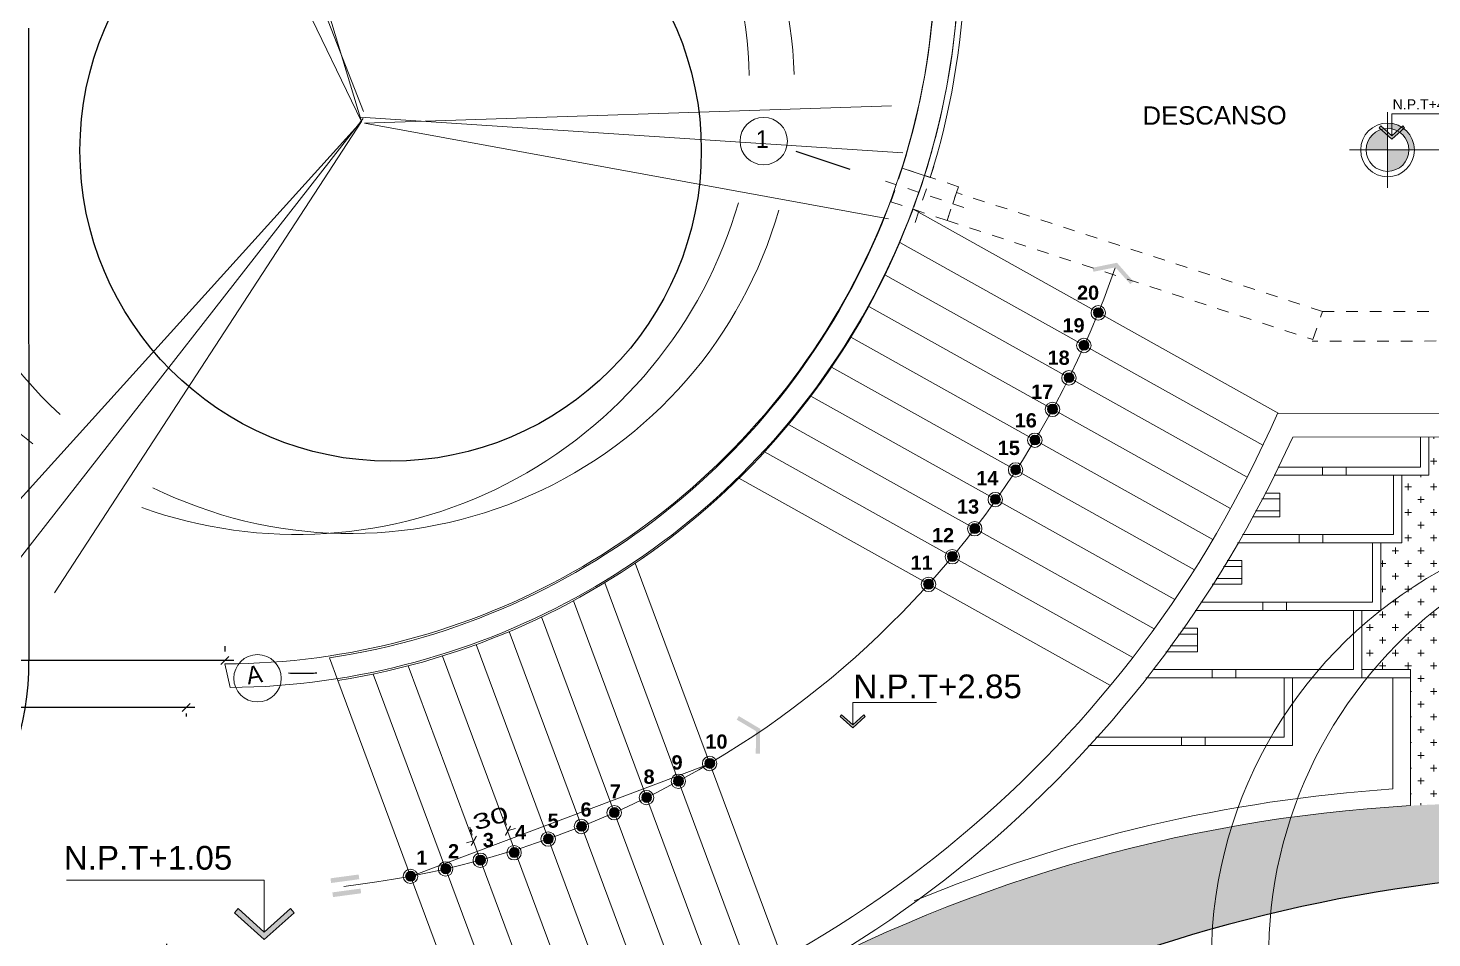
# Model space of a CAD drawing. Header units: metres. Extents: x 28 to 239, y -1 to 113.
# Drawn here: x 88.55 to 100.41, y 80.18 to 87.86 of the extents above; entities that cross this region are included whole.
import ezdxf

# ---------------------------------------------------------------- set-up
doc = ezdxf.new("R2010")
doc.units = ezdxf.units.M
for name, pattern in [('ACAD_ISO10W100', [18.5, 12, -3, 0.5, -3]), ('CONTINUA', [0]), ('DASHED2', [0.375, 0.25, -0.125])]:
    doc.linetypes.add(name, pattern=pattern)
for name, color, linetype, lineweight in [('0-ARBOL', 64, 'Continuous', 0), ('cotas', 7, 'Continuous', 5), ('EJES', 1, 'Continuous', 13), ('Equipamiento SR', 23, 'Continuous', 0), ('ES-Acero', 12, 'Continuous', 13), ('GRAFO 0 BLANCO', 7, 'Continuous', 0), ('GRAFO00', 7, 'Continuous', 0), ('GRAFO01', 7, 'Continuous', 0), ('linea 001', 252, 'Continuous', 0), ('pisos', 250, 'Continuous', 5), ('Proyeccciones', 1, 'DASHED2', 18), ('TEXTO 100', 7, 'Continuous', 20)]:
    doc.layers.add(name, color=color, linetype=linetype, lineweight=lineweight)
doc.layers.add('EJE', color=40, linetype='Continuous')
doc.layers.add('TEXT', color=7, linetype='Continuous')
doc.layers.add('Terreno & Paisaje - Terrenos_Pen_No__169', color=7, linetype='Continuous', lineweight=13, true_color=0x68b353)
doc.styles.add('Generales', font='trebuc.ttf', dxfattribs={"height": 0.1})
doc.styles.add('GENERATED_STYLE_1', font='arialbd.ttf')
doc.styles.add('JOS', font='arial.ttf', dxfattribs={"height": 1})
doc.styles.add('Roberto', font='arial.ttf', dxfattribs={"width": 1.5})
doc.styles.add('SEYMAR', font='GOTHIC.TTF', dxfattribs={"height": 0.05})
doc.styles.add('TEXTO PETER - UAC', font='swisse.ttf')
doc.dimstyles.new('1EJESB', dxfattribs={"dimscale": 0, "dimtxt": 0.13, "dimasz": 0.0655, "dimexe": 0.12, "dimexo": 0.12, "dimgap": 0.0755, "dimtad": 1, "dimzin": 4, "dimdsep": 46, "dimtxsty": 'Roberto', "dimblk": 'ARCHTICK', "dimcen": 0.065, "dimclrd": 7, "dimclre": 251, "dimclrt": 7, "dimaunit": 1, "dimadec": 0, "dimazin": 1, "dimtfac": 1, "dimtix": 1, "dimtofl": 0, "dimtmove": 0, "dimatfit": 3, "dimldrblk": 'ARROW', "dimfxl": 1, "dimtolj": 1, "dimtzin": 4, "dimlwd": 9, "dimlwe": 9, "dimarcsym": 0})
doc.dimstyles.new('COTAS', dxfattribs={"dimscale": 0.75, "dimtxt": 0.1, "dimasz": 0.09, "dimexe": 0.1, "dimexo": 0.2, "dimgap": 0.05, "dimtad": 1, "dimzin": 1, "dimdsep": 46, "dimtxsty": 'Generales', "dimblk": 'OBLIQUE', "dimcen": 2.5, "dimdle": 0.1, "dimadec": 0, "dimazin": 0, "dimtfac": 1, "dimtmove": 0, "dimatfit": 0, "dimfxl": 1, "dimarcsym": 0})

# ---------------------------------------------------------------- blocks, each defined once
blk = doc.blocks.new('ar7')
for p, q in [((88.07819218078225, 37.81921807819258), (92.00479952004838, 20.47995200479999)), ((89.37706229377099, 37.70622937706269), (92.00379962003836, 20.3799620038001)), ((92.00479952004838, 20.47995200479999), (90.87791220877946, 37.79122087791259)), ((92.00479952004838, 20.47995200479999), (77.00029997000337, 10.0299970003004)), ((78.77812218778158, 7.812218778122228), (92.00479952004838, 20.47995200479999)), ((91.90380961903847, 20.38096190381009), (107.031296870317, 13.12968703129729)), ((92.10478952104827, 20.47895210478999), (106.020397960208, 12.03979602039839)), ((107.651234876517, 15.12348765123529), (92.10478952104827, 20.47895210478999)), ((77.88721127887248, 8.721127887211317), (91.9018098190185, 20.18098190181029))]:
    blk.add_line(p, q)
for centre, radius, start, end in [((90.0414725404587, 20.56298983991883), 13.70337409208423, 98.39343324503977, 219.1797509694021), ((89.55422906554696, 20.19518378195199), 14.18773711503295, 346.8452160414349, 80.31190670171722), ((91.17633392911088, 19.73886166070865), 13.76270615131507, 346.6212311606487, 86.84078799996908), ((91.48286819669715, 19.63731128333134), 13.64874414053011, 103.3595825852463, 210.5356712251809), ((90.16910519510529, 20.21096436039737), 13.430133965601, 233.0434795606987, 329.4405935163784), ((91.21888540280486, 19.739920981536), 13.67649494630806, 229.2629980509103, 328.8764021112596)]:
    blk.add_arc(centre, radius, start, end)
blk = doc.blocks.new('_Oblique')
at = {"color": 0, "linetype": 'ByBlock', "lineweight": -2}
blk.add_line((-0.5, -0.5), (0.5, 0.5), dxfattribs=at)
blk = doc.blocks.new('*D384')
at = {"layer": 'Defpoints', "color": 0, "transparency": 16777216}
for p in [(86.32903662789833, 82.5190704700848), (86.32903660406923, 82.49043966269149), (90.21188268009779, 82.49043643104132)]:
    blk.add_point(p, dxfattribs=at)
at = {"layer": 'GRAFO 0 BLANCO', "color": 0, "lineweight": -2, "transparency": 16777216}
for p, q in [((86.32903672891258, 82.64043966269145), (86.32903669032001, 82.59407047008477)), ((90.21188280494114, 82.64043643104128), (90.21188276634857, 82.5940672384346)), ((90.28688270392686, 82.51906717601295), (86.25403662789836, 82.51907053250648))]:
    blk.add_line(p, q, dxfattribs=at)
at = {"layer": 'GRAFO 0 BLANCO', "color": 0, "lineweight": -2, "transparency": 16777216, "xscale": 0.0675, "yscale": 0.0675, "zscale": 0.0675}
for p, rotation in [((86.32903662789833, 82.5190704700848), 179.9999523133516), ((90.21188270392689, 82.51906723843463), 359.9999523133516)]:
    blk.add_blockref('_Oblique', p, dxfattribs=dict(at, rotation=rotation))
at = {"layer": 'GRAFO 0 BLANCO', "color": 0, "transparency": 16777216, "insert": (88.27045973946649, 82.6074442751351), "char_height": 0.1, "attachment_point": 5, "rotation": 359.9999523133516, "style": 'Generales'}
blk.add_mtext('3.88', dxfattribs=at)
blk = doc.blocks.new('*D431')
at = {"layer": 'Defpoints', "color": 0, "transparency": 16777216}
for p in [(86.32903638095532, 82.22236702160598), (89.88371808222557, 82.2223640630834), (86.32903629732242, 82.12188161744741)]:
    blk.add_point(p, dxfattribs=at)
at = {"layer": 'GRAFO 0 BLANCO', "color": 0, "lineweight": -2, "transparency": 16777216}
for p, q in [((89.95871799859265, 82.12187859650317), (86.25403629732244, 82.12188167986909)), ((86.32903625611196, 82.07236702160601), (86.32903623490074, 82.04688161744744)), ((89.88371795738222, 82.07236406308344), (89.883717936171, 82.04687865892487))]:
    blk.add_line(p, q, dxfattribs=at)
at = {"layer": 'GRAFO 0 BLANCO', "color": 0, "lineweight": -2, "transparency": 16777216, "xscale": 0.0675, "yscale": 0.0675, "zscale": 0.0675}
for p, rotation in [((86.32903629732242, 82.12188161744741), 179.9999523133515), ((89.88371799859267, 82.12187865892484), 359.9999523133515)]:
    blk.add_blockref('_Oblique', p, dxfattribs=dict(at, rotation=rotation))
at = {"layer": 'GRAFO 0 BLANCO', "color": 0, "transparency": 16777216, "insert": (88.10637722151142, 82.21025555906152), "char_height": 0.1, "attachment_point": 5, "rotation": 359.99995231335146, "style": 'Generales'}
blk.add_mtext('3.55', dxfattribs=at)
blk = doc.blocks.new('*D432')
at = {"layer": 'Defpoints', "color": 0, "transparency": 16777216}
for p in [(86.32903541875112, 80.29688037286517), (89.71964777158283, 80.27724765978752), (86.32641328381669, 79.84403195276704)]:
    blk.add_point(p, dxfattribs=at)
at = {"layer": 'GRAFO 0 BLANCO', "color": 0, "lineweight": -2, "transparency": 16777216}
for p, q in [((86.32816688608256, 80.1468828873829), (86.32597901748241, 79.7690332100259)), ((89.71877923891427, 80.12725017430525), (89.71659137031412, 79.74940049694824)), ((89.79202437938955, 79.8239649733551), (86.25141454107555, 79.84446621910132))]:
    blk.add_line(p, q, dxfattribs=at)
at = {"layer": 'GRAFO 0 BLANCO', "color": 0, "lineweight": -2, "transparency": 16777216, "xscale": 0.0675, "yscale": 0.0675, "zscale": 0.0675}
for p, rotation in [((86.32641328381669, 79.84403195276704), 179.6682431043511), ((89.7170256366484, 79.82439923968938), 359.6682431043512)]:
    blk.add_blockref('_Oblique', p, dxfattribs=dict(at, rotation=rotation))
at = {"layer": 'GRAFO 0 BLANCO', "color": 0, "transparency": 16777216, "insert": (88.02223214795087, 79.92275788297277), "char_height": 0.1, "attachment_point": 5, "rotation": 359.6682431043512, "style": 'Generales'}
blk.add_mtext('3.39', dxfattribs=at)
blk = doc.blocks.new('verde')
at = {"layer": 'ES-Acero', "true_color": 0x139b48}
h = blk.add_hatch(color=114, dxfattribs=at)
h.dxf.hatch_style = 1
h.paths.add_polyline_path([(2620.129147124656, 1945.169495782249), (2620.11575471157, 1945.184349848081), (2620.022450918113, 1945.100227227476), (2619.929147124657, 1945.184349848081), (2619.915754711571, 1945.169495782249), (2620.022450918113, 1945.073298573428)])
at = {"layer": 'ES-Acero', "color": 112}
blk.add_lwpolyline([(2620.731353600055, 1945.286762900452), (2620.022450918113, 1945.286762900452), (2620.022450918113, 1945.100227227476)], dxfattribs=at)
at = {"layer": 'ES-Acero', "color": 114, "true_color": 0x139b48}
blk.add_lwpolyline([(2620.129147124656, 1945.169495782249), (2620.11575471157, 1945.184349848081), (2620.022450918113, 1945.100227227476), (2619.929147124657, 1945.184349848081), (2619.915754711571, 1945.169495782249), (2620.022450918113, 1945.073298573428)], close=True, dxfattribs=at)
blk = doc.blocks.new('_ArchTick')
at = {"color": 0, "linetype": 'ByBlock', "const_width": 0.15}
blk.add_lwpolyline([(-0.5, -0.5), (0.5, 0.5)], dxfattribs=at)
blk = doc.blocks.new('*D494')
at = {"layer": 'Defpoints', "color": 0, "transparency": 16777216}
for p in [(-9.753395338779313, -4.385481406960377), (-9.733131419329371, -4.454108241695165), (-10.02153988861813, -4.539268602258698)]:
    blk.add_point(p, dxfattribs=at)
at = {"layer": 'pisos', "color": 251, "linetype": 'CONTINUA', "lineweight": 9, "transparency": 16777216}
for p, q in [((-10.05552262236241, -4.424180923477408), (-10.07578654181235, -4.355554088742622)), ((-9.767114153073651, -4.339020562913874), (-9.787378072523593, -4.270393728179087))]:
    blk.add_line(p, q, dxfattribs=at)
at = {"layer": 'pisos', "color": 7, "linetype": 'CONTINUA', "lineweight": 9, "transparency": 16777216}
for p, q in [((-9.753395338779313, -4.385481406960377), (-9.690576647444527, -4.366932498124958)), ((-10.04180380806807, -4.470641767523912), (-10.10462249940286, -4.489190676359331))]:
    blk.add_line(p, q, dxfattribs=at)
at = {"layer": 'pisos', "color": 7, "lineweight": 9, "transparency": 16777216, "xscale": 0.0655, "yscale": 0.0655, "zscale": 0.0655}
for p, rotation in [((-9.753395338779313, -4.385481406960377), 196.4506535256338), ((-10.04180380806807, -4.470641767523912), 16.4506535256337)]:
    blk.add_blockref('_ArchTick', p, dxfattribs=dict(at, rotation=rotation))
at = {"layer": 'pisos', "color": 7, "transparency": 16777216, "insert": (-9.937789487610246, -4.291952351035438), "char_height": 0.13, "attachment_point": 5, "rotation": 16.450653525633744, "style": 'Roberto'}
blk.add_mtext('\\A1;.30', dxfattribs=at)
blk = doc.blocks.new('ARROW')
at = {"layer": 'cotas', "color": 1, "ltscale": 0.5}
blk.add_line((2.499999999997726, 0), (-2.499999999997726, 0), dxfattribs=at)
at = {"layer": 'cotas', "const_width": 0.6350892157876409}
blk.add_lwpolyline([(-0.3175446078937512, 5.684341886080801e-14, 1), (0.3175446078938648, 5.684341886080801e-14, 1)], format="xyb", close=True, dxfattribs=at)
blk = doc.blocks.new('ERF')
at = {"layer": 'Equipamiento SR'}
for points in [[(-4.75129278291746, 0.02585855080273802, -1), (-4.783853681133166, -0.05157392038877617, -1)], [(-4.75129278291746, 0.02585855080273802, -1), (-4.783853681132712, -0.05157392038923092, -1)], [(-4.873455361815502, -0.2495906114658766, -1), (-4.906016260031208, -0.3270230826573908, -1)], [(-4.873455361815502, -0.2495906114658766, -1), (-4.906016260030754, -0.3270230826578455, -1)], [(-4.999260940145575, -0.5229406711691382, -1), (-5.031821838361282, -0.6003731423606524, -1)], [(-4.999260940145575, -0.5229406711691382, -1), (-5.031821838360827, -0.6003731423611072, -1)], [(-5.138341433573657, -0.7888799676276932, -1), (-5.170902331789364, -0.8663124388192074, -1)], [(-5.138341433573657, -0.7888799676276932, -1), (-5.170902331788909, -0.8663124388196621, -1)], [(-5.287436566681606, -1.049228559881342, -1), (-5.319997464897313, -1.126661031072857, -1)], [(-5.287436566681606, -1.049228559881342, -1), (-5.319997464896858, -1.126661031073311, -1)], [(-5.450062479950645, -1.29987816831472, -1), (-5.482623378166352, -1.377310639506234, -1)], [(-5.450062479950645, -1.29987816831472, -1), (-5.482623378165897, -1.377310639506689, -1)], [(-5.621129013512871, -1.550106540026675, -1), (-5.653689911728577, -1.62753901121819, -1)], [(-5.621129013512871, -1.550106540026675, -1), (-5.653689911728122, -1.627539011218644, -1)], [(-5.795158394879707, -1.796535509505205, -1), (-5.827719293095413, -1.873967980696719, -1)], [(-5.795158394879707, -1.796535509505205, -1), (-5.827719293094958, -1.873967980697174, -1)], [(-5.98414629078701, -2.03246845793997, -1), (-6.016707189002716, -2.109900929131484, -1)], [(-5.98414629078701, -2.03246845793997, -1), (-6.016707189002261, -2.109900929131939, -1)], [(-6.185157048313101, -2.265980372129619, -1), (-6.217717946528808, -2.343412843321133, -1)], [(-6.185157048313101, -2.265980372129619, -1), (-6.217717946528353, -2.343412843321588, -1)], [(-8.019155166783946, -3.788408846581163, 1), (-8.079712309755394, -3.846622523002182, 1)], [(-8.019155166783946, -3.788408846580936, 1), (-8.079712309755848, -3.846622523001955, 1)], [(-8.28340877621298, -3.938475754495542, 1), (-8.343965919184882, -3.996689430916561, 1)], [(-8.28340877621298, -3.938475754495087, 1), (-8.343965919185337, -3.996689430916334, 1)], [(-8.552321455224899, -4.076023272016258, 1), (-8.612878598196346, -4.134236948437504, 1)], [(-8.552321455224899, -4.07602327201603, 1), (-8.6128785981968, -4.134236948437277, 1)], [(-8.825023438666847, -4.203388545925421, 1), (-8.885580581638294, -4.261602222346667, 1)], [(-8.825023438666847, -4.203388545925421, 1), (-8.885580581638749, -4.26160222234644, 1)], [(-9.101748143592829, -4.319944361038281, 1), (-9.162305286564731, -4.378158037459301, 1)], [(-9.101748143592829, -4.319944361038054, 1), (-9.162305286565186, -4.378158037459073, 1)], [(-9.38247601279221, -4.425743269551461, 1), (-9.443033155764113, -4.48395694597248, 1)], [(-9.38247601279221, -4.425743269551234, 1), (-9.443033155764567, -4.483956945972253, 1)], [(-9.95595123656716, -4.605043515768287, 1), (-10.01650837953861, -4.663257192189533, 1)], [(-9.95595123656716, -4.60504351576806, 1), (-10.01650837953906, -4.663257192189306, 1)], [(-9.67033814355267, -4.541295451823046, 1), (-9.730895286524571, -4.599509128244065, 1)], [(-9.67033814355267, -4.541295451822819, 1), (-9.730895286525026, -4.599509128243838, 1)], [(-10.54564769869143, -4.740755656688364, 1), (-10.60620484166378, -4.798969333109383, 1)], [(-10.54564769869188, -4.740755656688137, 1), (-10.60620484166378, -4.798969333109156, 1)], [(-10.24874796215539, -4.678412188578434, 1), (-10.30930510512684, -4.736625864999453, 1)], [(-10.24874796215539, -4.678412188578207, 1), (-10.30930510512729, -4.736625864999226, 1)]]:
    blk.add_hatch(color=256, dxfattribs=at).paths.add_polyline_path(points)
at = {"layer": 'GRAFO00'}
for points in [[(-4.816794157234597, 0.366560813384055), (-4.809841408936279, 0.3322583442703007), (-4.623831141903736, 0.3699606655816723), (-4.498174841992238, 0.2277222072964804), (-4.471944406439832, 0.250894697531109), (-4.610979350795731, 0.4082773020070789)], [(-4.816794157234597, 0.366560813384055), (-4.809841408936279, 0.3322583442703007), (-4.623831141903281, 0.3699606655812175), (-4.498174841992238, 0.2277222072964804), (-4.471944406439832, 0.2508946975306543), (-4.610979350794821, 0.4082773020070789)], [(-4.728868987792282, -0.02916662228263078, -1), (-4.806277477765832, 0.003451249087490282, -1)], [(-4.851031566690324, -0.3046157845512454, -1), (-4.928440056663874, -0.2719979131811243, -1)], [(-4.976837145020397, -0.577965844254507, -1), (-5.054245634993947, -0.545347972884386, -1)], [(-5.115917638448479, -0.843905140713062, -1), (-5.193326128422029, -0.8112872693429409, -1)], [(-5.265012771556428, -1.104253732966711, -1), (-5.342421261529978, -1.07163586159659, -1)], [(-5.427638684825467, -1.354903341400089, -1), (-5.505047174799017, -1.322285470029968, -1)], [(-5.598705218387693, -1.605131713112044, -1), (-5.676113708361243, -1.572513841741923, -1)], [(-5.772734599754529, -1.851560682590573, -1), (-5.850143089728078, -1.818942811220452, -1)], [(-5.961722495661832, -2.087493631025339, -1), (-6.039130985635381, -2.054875759655218, -1)], [(-6.162733253187923, -2.321005545214987, -1), (-6.240141743161473, -2.288387673844866, -1)], [(-7.626071831077695, -3.73540458865314), (-7.661069527987308, -3.735002957887403), (-7.658891620971588, -3.545222713407341), (-7.822157182296849, -3.44844647041414), (-7.804310512361042, -3.418338391347291), (-7.623662046086281, -3.525418415516427)], [(-7.626071831077695, -3.73540458865314), (-7.661069527987308, -3.735002957887403), (-7.658891620972042, -3.545222713407341), (-7.822157182296849, -3.448446470413685), (-7.804310512361496, -3.418338391346836), (-7.623662046086281, -3.525418415516427)], [(-8.078562851976528, -3.787258541860368, 1), (-8.020304627389521, -3.84777283042645, 1)], [(-8.342816461405562, -3.937325449774747, 1), (-8.284558236818555, -3.997839738340829, 1)], [(-8.61172914041748, -4.07487296729569, 1), (-8.553470915830019, -4.135387255861772, 1)], [(-8.884431123859429, -4.202238241204853, 1), (-8.826172899272422, -4.262752529771163, 1)], [(-9.161155828785411, -4.318794056317486, 1), (-9.102897604198859, -4.379308344883569, 1)], [(-9.441883697985247, -4.424592964830666, 1), (-9.383625473397785, -4.485107253396976, 1)], [(-10.01535892175974, -4.603893211047719, 1), (-9.957100697172734, -4.664407499614029, 1)], [(-9.729745828745251, -4.540145147102251, 1), (-9.671487604158244, -4.600659435668334, 1)], [(-10.60505538388446, -4.739605351967796, 1), (-10.546797159297, -4.800119640534106, 1)], [(-10.30815564734797, -4.677261883857639, 1), (-10.24989742276051, -4.737776172423949, 1)]]:
    blk.add_hatch(color=256, dxfattribs=at).paths.add_polyline_path(points)
h = blk.add_hatch(color=256, dxfattribs=at)
h.paths.add_polyline_path([(-11.23122386176505, -4.946320258391054), (-11.23655703136268, -4.906677386612003), (-10.99869979757608, -4.874678378002457), (-10.99336662982518, -4.914321250034348)])
h.paths.add_polyline_path([(-11.24722336871258, -4.827391642800151), (-11.25255653461858, -4.787748770514966), (-11.01469930083198, -4.755749761905875), (-11.00936613492553, -4.795392634190605)])
blk.add_lwpolyline([(-6.424766977621346, 1.207880796295328, 0.06683410426015543), (-6.149789739527421, 2.794777623580828), (-5.89960937149857, 2.79504004471282, -0.0673986167178877), (-6.187494636267672, 1.129130920336635)], format="xyb", close=True)
at = {"color": 4, "lineweight": 0}
for points in [[(-6.333024765009611, 0.8611263345051583), (-3.243575028865564, -0.8636985105459871)], [(-6.445089772399513, 0.5799744101512232), (-3.378138573720207, -1.132160774866733)], [(-6.569976581846674, 0.3061114448199049), (-3.51074328748868, -1.401715195755315)], [(-6.707573724845531, 0.03934406330340323), (-3.651453663293097, -1.666744605233816)], [(-6.857820492917597, -0.2203616250973965), (-3.800253868713014, -1.927257841800056)], [(-7.020745058521186, -0.472989893019033), (-3.957151260279261, -2.183250798648302)], [(-7.196465472523357, -0.7184748381923356), (-4.122176489241411, -2.434706364621036)], [(-7.38519389834795, -0.9566980197168533), (-4.295383944572279, -2.681594176902692)], [(-7.587244444046917, -1.18748408578081), (-4.476852548260979, -2.923870177043952)], [(-7.80304528809296, -1.410594004400949), (-4.66668693036965, -3.16147595498289)], [(-8.678480802314823, -2.127202709115366), (-7.435298660546891, -5.467758647567067)], [(-8.936915055909992, -2.2929068137325), (-7.702120506817948, -5.610924443771424)], [(-9.200682672960227, -2.444279632237297), (-7.972245190222509, -5.745215183112776)], [(-9.469654754835062, -2.581667528266692), (-8.245640386383798, -5.870717724455105)], [(-9.74374344280244, -2.705306587104772), (-8.52228360222955, -5.98749250895365)], [(-10.02289866502082, -2.815331356844993), (-8.80216184669564, -6.095574444910767)], [(-10.30710633752409, -2.91177968252596), (-9.085271442834397, -6.194973412655983)], [(-10.89080090194051, -3.063619528596703), (-9.661216368902473, -6.36763731944491)], [(-10.59638786534146, -2.994594046671594), (-9.371617974938829, -6.285674406626811)], [(-11.19044143078639, -3.118598211035945), (-9.936511259508677, -6.488035190002122)]]:
    blk.add_lwpolyline(points, dxfattribs=at)
blk.add_lwpolyline([(-11.13963558992185, -4.855823543653926, 0.2879081568368337), (-4.624990508195367, 0.365655821944344, 0.3574686674631512)], format="xyb", dxfattribs=at)
for points in [[(-3.25551171905721, -0.8637113858871572), (0.3815563202229555, -0.8597883141569156)], [(-3.126076786163992, -1.063571889082553), (0.2516454737506706, -1.059928556989874)], [(-11.26165579967704, -2.927238011345665), (-11.19044143078639, -3.118598211035945)]]:
    blk.add_lwpolyline(points)
for centre, radius, start, end in [((-12.19251045598998, 3.024187124888883), 6.046968945049041, 342.5226489277838, 0.6688672754791406), ((-12.16220955633793, 3.021684733264053), 6.216703943883656, 339.8289877121492, 0.6805745153878996), ((-12.16220955633793, 3.021684733266554), 6.016699999999997, 278.6081331080487, 339.6026921374688), ((-12.16220955633793, 3.021684733264053), 6.216703943883656, 278.9931076795917, 339.6630256299866), ((-12.16220955633793, 3.021684733264053), 9.716703943883697, 283.135206342154, 336.4664567726965), ((-12.16220955633793, 3.021684733264053), 9.916703943883652, 283.2827483566613, 335.6721636550109)]:
    blk.add_arc(centre, radius, start, end)
at = {"layer": 'EJE', "linetype": 'ACAD_ISO10W100', "ltscale": 0.04}
blk.add_lwpolyline([(-7.322946953593544, 1.350988837443353), (-6.801746106071221, 1.176750218973254)], dxfattribs=at)
blk.add_arc((-11.49609268887792, 3.211165556353123), 6.266699999999997, 268.993549220048, 271.1778461178792, dxfattribs=at)
at = {"layer": 'EJES', "color": 1}
for centre in [(-7.593751195569979, 1.435155867743035), (-11.86882532948604, -3.099088114610382)]:
    blk.add_circle(centre, 0.2000000000000114, dxfattribs=at)
at = {"layer": 'Equipamiento SR'}
for centre in [(-4.767573232025313, -0.01285768479301908), (-4.767573232025313, -0.01285768479301908), (-4.767573232024858, -0.01285768479324645), (-4.767573232024858, -0.01285768479324645), (-4.889735810923355, -0.2883068470616337), (-4.889735810923355, -0.2883068470616337), (-4.8897358109229, -0.288306847061861), (-4.8897358109229, -0.288306847061861), (-5.015541389253428, -0.5616569067648953), (-5.015541389253428, -0.5616569067648953), (-5.015541389252974, -0.5616569067651227), (-5.015541389252974, -0.5616569067651227), (-5.154621882681511, -0.8275962032234503), (-5.154621882681511, -0.8275962032234503), (-5.154621882681056, -0.8275962032236777), (-5.154621882681056, -0.8275962032236777), (-5.303717015789459, -1.0879447954771), (-5.303717015789459, -1.0879447954771), (-5.303717015789005, -1.087944795477327), (-5.303717015789005, -1.087944795477327), (-5.466342929058499, -1.338594403910477), (-5.466342929058499, -1.338594403910477), (-5.466342929058044, -1.338594403910705), (-5.466342929058044, -1.338594403910705), (-5.637409462620724, -1.588822775622432), (-5.637409462620724, -1.588822775622432), (-5.637409462620269, -1.58882277562266), (-5.637409462620269, -1.58882277562266), (-5.81143884398756, -1.835251745100962), (-5.81143884398756, -1.835251745100962), (-5.811438843987105, -1.835251745101189), (-5.811438843987105, -1.835251745101189), (-6.000426739894863, -2.071184693535727), (-6.000426739894863, -2.071184693535727), (-6.000426739894408, -2.071184693535955), (-6.000426739894408, -2.071184693535955), (-6.201437497420955, -2.304696607725376), (-6.201437497420955, -2.304696607725376), (-6.2014374974205, -2.304696607725603), (-6.2014374974205, -2.304696607725603), (-8.049433738270125, -3.817515684791445), (-8.049433738270125, -3.817515684791445), (-8.04943373827058, -3.817515684791218), (-8.04943373827058, -3.817515684791218), (-8.313687347699158, -3.967582592705824), (-8.313687347699158, -3.967582592705824), (-8.313687347699613, -3.967582592705597), (-8.313687347699613, -3.967582592705597), (-8.582600026710622, -4.105130110226767), (-8.582600026710622, -4.105130110226767), (-8.582600026711077, -4.10513011022654), (-8.582600026711077, -4.10513011022654), (-8.855302010153025, -4.232495384136158), (-8.855302010153025, -4.232495384136158), (-8.85530201015348, -4.23249538413593), (-8.85530201015348, -4.23249538413593), (-9.132026715079007, -4.349051199248791), (-9.132026715079007, -4.349051199248791), (-9.132026715079462, -4.349051199248336), (-9.132026715079462, -4.349051199248336), (-9.412754584278844, -4.45485010776197), (-9.412754584278844, -4.45485010776197), (-9.412754584279298, -4.454850107761743), (-9.412754584279298, -4.454850107761743), (-9.986229808052883, -4.634150353979024), (-9.986229808052883, -4.634150353979024), (-9.986229808053338, -4.634150353978796), (-9.986229808053338, -4.634150353978796), (-9.700616715038393, -4.570402290033329), (-9.700616715038393, -4.570402290033329), (-9.700616715038848, -4.570402290033101), (-9.700616715038848, -4.570402290033101), (-10.57592627017806, -4.769862494899101), (-10.57592627017806, -4.769862494899101), (-10.57592627017806, -4.769862494898874), (-10.57592627017806, -4.769862494898874), (-10.27902653364112, -4.707519026788944), (-10.27902653364112, -4.707519026788944), (-10.27902653364157, -4.707519026788717), (-10.27902653364157, -4.707519026788717)]:
    blk.add_circle(centre, 0.042, dxfattribs=at)
at = {"layer": 'GRAFO00'}
for centre, radius in [((-4.768315305308477, -0.01458880313766997), 0.06095094523494406), ((-4.767573232025313, -0.01285768479301908), 0.042), ((-4.767573232025313, -0.01285768479301908), 0.042), ((-4.767573232024858, -0.01285768479324645), 0.042), ((-4.890477884206518, -0.2900379654062846), 0.06095094523494406), ((-4.889735810923355, -0.2883068470616337), 0.042), ((-4.889735810923355, -0.2883068470616337), 0.042), ((-4.8897358109229, -0.288306847061861), 0.042), ((-5.016283462536592, -0.5633880251095462), 0.06095094523494406), ((-5.015541389253428, -0.5616569067648953), 0.042), ((-5.015541389253428, -0.5616569067648953), 0.042), ((-5.015541389252974, -0.5616569067651227), 0.042), ((-5.155363955964674, -0.8293273215681012), 0.06095094523494406), ((-5.154621882681511, -0.8275962032234503), 0.042), ((-5.154621882681511, -0.8275962032234503), 0.042), ((-5.154621882681056, -0.8275962032236777), 0.042), ((-5.304459089072623, -1.08967591382175), 0.06095094523494406), ((-5.303717015789459, -1.0879447954771), 0.042), ((-5.303717015789459, -1.0879447954771), 0.042), ((-5.303717015789005, -1.087944795477327), 0.042), ((-5.467085002341662, -1.340325522255128), 0.06095094523494406), ((-5.466342929058499, -1.338594403910477), 0.042), ((-5.466342929058499, -1.338594403910477), 0.042), ((-5.466342929058044, -1.338594403910705), 0.042), ((-5.638151535903887, -1.590553893967083), 0.06095094523494406), ((-5.637409462620724, -1.588822775622432), 0.042), ((-5.637409462620724, -1.588822775622432), 0.042), ((-5.637409462620269, -1.58882277562266), 0.042), ((-5.812180917270723, -1.836982863445613), 0.06095094523494406), ((-5.81143884398756, -1.835251745100962), 0.042), ((-5.81143884398756, -1.835251745100962), 0.042), ((-5.811438843987105, -1.835251745101189), 0.042), ((-6.001168813178026, -2.072915811880378), 0.06095094523494406), ((-6.000426739894863, -2.071184693535727), 0.042), ((-6.000426739894863, -2.071184693535727), 0.042), ((-6.000426739894408, -2.071184693535955), 0.042), ((-6.202179570704118, -2.306427726070027), 0.06095094523494406), ((-6.201437497420955, -2.304696607725376), 0.042), ((-6.201437497420955, -2.304696607725376), 0.042), ((-6.2014374974205, -2.304696607725603), 0.042), ((-8.05078250684386, -3.818830320411692), 0.06095094523494406), ((-8.049433738270125, -3.817515684791445), 0.042), ((-8.049433738270125, -3.817515684791445), 0.042), ((-8.04943373827058, -3.817515684791218), 0.042), ((-8.315036116272893, -3.968897228326071), 0.06095094523494406), ((-8.313687347699158, -3.967582592705824), 0.042), ((-8.313687347699158, -3.967582592705824), 0.042), ((-8.313687347699613, -3.967582592705597), 0.042), ((-8.583948795284357, -4.106444745847014), 0.06095094523494406), ((-8.582600026710622, -4.105130110226767), 0.042), ((-8.582600026710622, -4.105130110226767), 0.042), ((-8.582600026711077, -4.10513011022654), 0.042), ((-8.85665077872676, -4.233810019756177), 0.06095094523494406), ((-8.855302010153025, -4.232495384136158), 0.042), ((-8.855302010153025, -4.232495384136158), 0.042), ((-8.85530201015348, -4.23249538413593), 0.042), ((-9.133375483652742, -4.350365834868811), 0.06095094523494406), ((-9.132026715079007, -4.349051199248791), 0.042), ((-9.132026715079007, -4.349051199248791), 0.042), ((-9.132026715079462, -4.349051199248336), 0.042), ((-9.414103352852578, -4.456164743382217), 0.06095094523494406), ((-9.412754584278844, -4.45485010776197), 0.042), ((-9.412754584278844, -4.45485010776197), 0.042), ((-9.412754584279298, -4.454850107761743), 0.042), ((-9.987578576626618, -4.635464989599043), 0.06095094523494406), ((-9.986229808052883, -4.634150353979024), 0.042), ((-9.986229808052883, -4.634150353979024), 0.042), ((-9.986229808053338, -4.634150353978796), 0.042), ((-9.701965483612128, -4.571716925653575), 0.06095094523494406), ((-9.700616715038393, -4.570402290033329), 0.042), ((-9.700616715038393, -4.570402290033329), 0.042), ((-9.700616715038848, -4.570402290033101), 0.042), ((-10.57727503875134, -4.771177130519348), 0.06095094523494406), ((-10.57592627017806, -4.769862494899101), 0.042), ((-10.57592627017806, -4.769862494899101), 0.042), ((-10.57592627017806, -4.769862494898874), 0.042), ((-10.28037530221485, -4.708833662409191), 0.06095094523494406), ((-10.27902653364112, -4.707519026788944), 0.042), ((-10.27902653364112, -4.707519026788944), 0.042), ((-10.27902653364157, -4.707519026788717), 0.042)]:
    blk.add_circle(centre, radius, dxfattribs=at)
at = {"layer": 'pisos'}
blk.add_lwpolyline([(-8.048069370723567, -3.821181878149403), (-10.57727503875134, -4.771177130519348)], dxfattribs=at)
at = {"layer": 'Proyeccciones', "color": 165, "linetype": 'DASHED2', "lineweight": 9, "ltscale": 0.4, "true_color": 0x5e67af}
for points in [[(-6.424495539002066, 1.208045459708202), (-6.519611944409291, 0.9235232823252062), (-6.04479301267412, 0.7647875370084165), (-5.949950856295175, 1.05054570779059)], [(-2.956420682505666, -0.2397557642290309), (-2.87597437607559, -0.003102128871333321), (-5.966471753692474, 1.001172263799262), (-6.045731450300025, 0.7644869641913914)]]:
    blk.add_lwpolyline(points, close=True, dxfattribs=at)
for points in [[(-6.315322347932863, 0.7477651072048701), (-6.156795005588549, 1.221968736175697)], [(-5.902701109013663, 0.8754485021974432), (-6.566894467500163, 1.09748983948559)], [(-2.876172102275575, -0.003102342145794523), (-1.002526346383092e-07, -1.08130393527972e-10)], [(0.08564743006155595, -0.249907763049535), (-2.961184382525829, -0.2531941848648955)]]:
    blk.add_lwpolyline(points, dxfattribs=at)
at = {"layer": 'ES-Acero'}
for p in [(-2622.311153522327, -1943.620925936498), (-2626.865198775185, -1948.59151551661)]:
    blk.add_blockref('verde', p, dxfattribs=at)
at = {"layer": 'ES-Acero', "xscale": -2.356152859757488, "yscale": 2.356152859757488, "zscale": 2.356152859757488}
blk.add_blockref('verde', (6161.362097824575, -4588.195300334658), dxfattribs=at)
at = {"char_height": 0.12, "width": 0.2061773425264457, "attachment_point": 7, "style": 'GENERATED_STYLE_1'}
for s, insert in [('20', (-4.948403318584894, 0.09396033845091267)), ('19', (-5.070565897482936, -0.1814888238177019)), ('18', (-5.19637147581301, -0.4548388835209636)), ('17', (-5.335346988183062, -0.7403023513590625)), ('16', (-5.474368859171989, -0.9835987144328584)), ('15', (-5.617305076339051, -1.216116054402121)), ('14', (-5.799122316136106, -1.470488476749964)), ('13', (-5.961659578685101, -1.71152694122766)), ('12', (-6.172653226812088, -1.950899485930407)), ('11', (-6.353990550616288, -2.182948654354462)), ('10', (-8.086508626885859, -3.695324566970569)), ('9', (-8.372202035731732, -3.871147274944363)), ('8', (-8.608943967686116, -3.99178665204245)), ('7', (-8.893427757606275, -4.114053279561588)), ('6', (-9.141501172717142, -4.268707434554884)), ('5', (-9.41892598000635, -4.363058136721023)), ('4', (-9.694008052575043, -4.458946684984724)), ('2', (-10.25978163398025, -4.61945090086688)), ('3', (-9.966178341073316, -4.52703754199861)), ('1', (-10.5280970070134, -4.67359608145712))]:
    blk.add_mtext(s, dxfattribs=dict(at, insert=insert))
at = {"layer": 'GRAFO01', "color": 252, "style": 'JOS'}
blk.add_text('DESCANSO', height=0.1552649359622741, rotation=0.2156386553718028, dxfattribs=at).set_placement((-4.394686067908822, 1.572878842278939))
at = {"layer": 'TEXT', "color": 7, "style": 'TEXTO PETER - UAC'}
for s, height, p in [('N.P.T+4.67', 0.085, (-2.282565349104459, 1.702974884330203)), ('N.P.T+2.85', 0.2002729930793865, (-6.836610601962491, -3.267614695781916)), ('N.P.T+1.05', 0.2002729930793865, (-13.50485028642419, -4.714828261073492))]:
    blk.add_text(s, height=height, dxfattribs=at).set_placement(p)
at = {"layer": 'TEXT', "insert": (-7.606262802165418, 1.452350389722412), "char_height": 0.1484379263495198, "width": 0.2708191956776553, "attachment_point": 5, "style": 'SEYMAR'}
blk.add_mtext('{\\fBankGothic Lt BT|b0|i0|c0|p34;1}', dxfattribs=at)
at = {"layer": 'TEXT', "insert": (-11.89639158267477, -3.067699888387281), "char_height": 0.1484379263495198, "width": 0.2708191956776553, "attachment_point": 5, "rotation": 9.285873919422166, "style": 'SEYMAR'}
blk.add_mtext('{\\fBankGothic Lt BT|b0|i0|c0|p34;A}', dxfattribs=at)
at = {"layer": 'pisos'}
dim = blk.add_aligned_dim(p1=(-10.02153988861813, -4.539268602258699), p2=(-9.733131419329371, -4.454108241695164), distance=0.07155605409180638, dimstyle='1EJESB', override={"dimscale": 1}, dxfattribs=at)
dim.commit()
dim.dimension.update_dxf_attribs({"geometry": '*D494', "text_midpoint": (-9.937789487610246, -4.291952351035438)})

msp = doc.modelspace()

# ---------------------------------------------------------------- hatches: boundary and pattern name
at = {"layer": 'Terreno & Paisaje - Terrenos_Pen_No__169', "linetype": 'Continuous'}
h = msp.add_hatch(dxfattribs=at)
h.set_pattern_fill('CROSS', color=256, scale=0.017, style=0)
h.set_pattern_definition([(0, (0, 0), (0.10795, 0.10795), [0.053975, -0.161925]), (90, (0.0269875, -0.0269875), (-0.10795, 0.10795), [0.053975, -0.161925])])
edge = h.paths.add_edge_path()
edge.add_line((102.6079630135953, 84.40815724353142), (101.4505015442749, 84.40690876417382))
edge.add_line((101.4505015442749, 84.40690876417382), (100.4371079310653, 84.40578503897869))
edge.add_line((100.4371079310653, 84.40578503897869), (100.3802906388548, 84.40578503897869))
edge.add_line((100.3802906388548, 84.40578503897869), (100.3800247192391, 84.08231831740234))
edge.add_line((100.3800247192391, 84.08231831740234), (100.1511636070638, 84.08231831740234))
edge.add_line((100.1511636070638, 84.08231831740234), (100.1511636070638, 83.51231831740235))
edge.add_line((100.1511636070638, 83.51231831740235), (99.97425513361583, 83.51231831740235))
edge.add_line((99.97425513361583, 83.51231831740235), (99.97425513361583, 82.94231831740235))
edge.add_line((99.97425513361583, 82.94231831740235), (99.81219771584063, 82.94231831740235))
edge.add_line((99.81219771584063, 82.94231831740235), (99.81219771584063, 82.44231831740235))
edge.add_line((99.81219771584063, 82.44231831740235), (100.2242607150226, 82.44231831740235))
edge.add_line((100.2242607150226, 82.44231831740235), (100.2242607150227, 81.29356990660118))
edge.add_arc((100.9917448267249, 69.24283876628681), 12.07514608101524, 63.336989081017975, 93.64411835070058, ccw=False)
edge.add_arc((111.8011888061701, 88.5598181761781), 10.08720421984838, 204.3039360554496, 237.6953258333339, ccw=False)
h = msp.add_hatch(dxfattribs=at)
h.set_pattern_fill('CROSS', color=256, scale=0.017, style=0)
h.set_pattern_definition([(0, (-233.6888631887932, 25.31750931395593), (0.10795, 0.10795), [0.053975, -0.161925]), (90, (-233.6618756887931, 25.29052181395593), (-0.10795, 0.10795), [0.053975, -0.161925])])
edge = h.paths.add_edge_path()
edge.add_arc((100.9435394240996, 68.60727172826813), 12.70667239409706, 62.91540463696309, 117.0845953630352)
edge.add_arc((90.19722764568326, 88.50711984968811), 9.916703943883583, 275.213317785899, 300.016956346445, ccw=False)
edge.add_line((91.09829963114692, 78.63143828396065), (91.20253483066227, 78.17808299403714))
edge.add_arc((90.9033172809734, 90.72501826738124), 12.55050261525522, 271.3661227590217, 296.0802531503257)
edge.add_arc((102.1280226374872, 67.50535479639427), 13.24023007263466, 69.66572651457591, 115.53388443164991, ccw=False)
at = {"layer": 'TEXTO 100', "ltscale": 1.3}
h = msp.add_hatch(color=7, dxfattribs=at)
edge = h.paths.add_edge_path()
edge.add_line((100.211409711854, 86.8287775975977), (100.030766372125, 86.82877760044914))
edge.add_line((100.030766372125, 86.82877760044914), (100.030766372125, 86.6481342610769))
edge.add_arc((100.0307663737295, 86.82877760044914), 0.1806433393724134, 269.9999994913017, 359.9999990956475)
edge = h.paths.add_edge_path()
edge.add_arc((100.0307663733727, 86.8287775975977), 0.1806433422236752, 90.00000039565423, 180)
edge.add_line((99.85012303239684, 86.8287775975977), (100.0307663721258, 86.82877760044914))
edge.add_line((100.030766372125, 86.82877760044914), (100.030766372125, 87.00942093982138))
edge = h.paths.add_edge_path()
edge.add_line((100.030766372125, 87.05551463694201), (100.030766372125, 87.00942093982138))
edge.add_arc((100.0307663708781, 86.8287775975977), 0.1806433422236752, 0, 89.99999960434582, ccw=False)
edge.add_line((100.211409711854, 86.8287775975977), (100.257503411826, 86.82877760044914))
edge.add_arc((100.0307663737295, 86.82877760044914), 0.2267370380968789, 0, 90.00000040528428)

# ---------------------------------------------------------------- linework, layer by layer
at = {"color": 9, "true_color": 0xc7c8ca}
msp.add_line((88.55234158089598, 87.85744556471192), (88.55750323164716, 82.5225248972952), dxfattribs=at)
msp.add_circle((91.6115791392599, 86.82430719405431), 2.623549446597281, dxfattribs=at)
for centre, radius, start, end in [((86.34952864092594, 82.48737422676439), 2.208254370064533, 277.2716402021955, 0.9120643687682689), ((102.1280226381059, 67.5053547963943), 13.24023007263466, 71.12923359919607, 115.5338844316302)]:
    msp.add_arc(centre, radius, start, end, dxfattribs=at)
at = {"layer": 'linea 001'}
for p, q in [((100.3100247192392, 84.15231831740236), (100.3100247192392, 84.4056786050613)), ((100.3800247192393, 84.08231831740237), (100.3800247192393, 84.40575410956606)), ((99.07203178495968, 84.08231831740235), (100.3800247192393, 84.08231831740235)), ((99.10658905518045, 84.15231831740236), (100.3100247192392, 84.15231831740236)), ((99.48012077589351, 84.15231831740236), (99.48012077589351, 84.08231831740235)), ((99.6801207758935, 84.15231831740236), (99.6801207758935, 84.08231831740235)), ((100.0811636070639, 83.58231831740235), (100.0811636070639, 84.08231831740235)), ((100.1511636070639, 83.51231831740236), (100.1511636070639, 84.08231831740235)), ((99.12031840424447, 83.88231831740237), (98.96946954257618, 83.88231831740238)), ((99.12031840424447, 83.93231831740236), (98.99564841595969, 83.93231831740236)), ((99.12031840424447, 83.93231831740236), (99.12031840424447, 83.73231831740236)), ((99.12031840424441, 83.73231831740237), (98.88873427215015, 83.73231831740236)), ((99.12031840424441, 83.78231831740236), (98.9160158407908, 83.78231831740234)), ((98.80462835543483, 83.58231831740235), (100.0811636070639, 83.58231831740235)), ((99.2827854501108, 83.58231831740235), (99.2827854501108, 83.51231831740236)), ((99.48278545011078, 83.58231831740235), (99.48278545011078, 83.51231831740236)), ((98.76419763300737, 83.51231831740236), (100.1511636070639, 83.51231831740236)), ((99.90425513361589, 83.01231831740236), (99.90425513361589, 83.51231831740236)), ((99.97425513361594, 82.94231831740237), (99.97425513361594, 83.51231831740236)), ((98.79963520386406, 83.36231831740236), (98.67496521557928, 83.36231831740236)), ((98.79963520386406, 83.36231831740236), (98.79963520386406, 83.16231831740237)), ((98.79963520386406, 83.31231831740237), (98.64441973245374, 83.31231831740237)), ((98.79963520386406, 83.16231831740237), (98.55031771410177, 83.16231831740237)), ((98.79963520386406, 83.21231831740235), (98.58210056328556, 83.21231831740235)), ((98.4524183298181, 83.01231831740236), (99.90425513361589, 83.01231831740236)), ((98.97833673171698, 83.01231831740236), (98.97833673171698, 82.94231831740237)), ((99.17833673171697, 83.01231831740236), (99.17833673171697, 82.94231831740237)), ((98.40539437260264, 82.94231831740237), (99.97425513361594, 82.94231831740237)), ((99.74219771584069, 82.44231831740237), (99.74219771584069, 82.94231831740237)), ((99.81219771584074, 82.37231831740236), (99.81219771584074, 82.94231831740237)), ((98.42634459580455, 82.79231831740236), (98.30167460751977, 82.79231831740236)), ((98.42634459580455, 82.79231831740236), (98.42634459580455, 82.59231831740237)), ((98.42634459580455, 82.64231831740236), (98.19379691616012, 82.64231831740236)), ((98.42634459580455, 82.74231831740238), (98.26618547206903, 82.74231831740236)), ((98.42634459580455, 82.59231831740237), (98.15688466997182, 82.59231831740237)), ((90.25696351576651, 82.2907029113125), (90.2118826800978, 82.49043643104133)), ((98.05612570613562, 82.44231831740237), (99.74219771584069, 82.44231831740237)), ((98.54855519458721, 82.44231831740237), (98.54855519458721, 82.37231831740236)), ((98.7485551945872, 82.44231831740237), (98.7485551945872, 82.37231831740236)), ((99.81219771584063, 82.44231831740235), (100.2242607150226, 82.44231831740235)), ((100.2242607150227, 81.29356990660118), (100.2242607150226, 82.44231831740235)), ((97.98858357838844, 82.37231831740235), (99.81219771584074, 82.37231831740236)), ((99.15820124870095, 81.87231831740236), (99.15820124870095, 82.37231831740236)), ((99.228201248701, 81.80231831740235), (99.228201248701, 82.37231831740236)), ((99.81219771584063, 82.37231831740235), (100.2242607150226, 82.37231831740236)), ((100.0742607150227, 81.4345231710006), (100.0742607150228, 82.37231831740235)), ((97.56746683704029, 81.87231831740236), (99.15820124870095, 81.87231831740236)), ((98.29027277630968, 81.87231831740236), (98.29027277630968, 81.80231831740235)), ((98.49027277630967, 81.87231831740236), (98.49027277630967, 81.80231831740235)), ((97.50384475097178, 81.80231831740235), (99.228201248701, 81.80231831740235))]:
    msp.add_line(p, q, dxfattribs=at)
for centre, radius, start, end in [((90.19722593308545, 88.50711857901683), 6.016700000000003, 270.1395732836529, 27.24336372613085), ((90.19722764568309, 88.50711984968817), 6.216703943883658, 270.550559580057, 26.29821780606575), ((100.9435394240995, 68.60727172826815), 12.85667239409702, 93.87689957538434, 112.4560994247547), ((100.9435394240995, 68.60727172826815), 12.70667239409702, 93.24465516568782, 119.6552528780576)]:
    msp.add_arc(centre, radius, start, end, dxfattribs=at)
at = {"layer": 'TEXTO 100', "color": 7, "ltscale": 1.3}
msp.add_lwpolyline([(99.71063543461266, 86.82877760044914), (102.0404466633056, 86.82877760044914), (100.030766372125, 86.82877760044914), (100.030766372125, 87.14890853404103), (100.030766372125, 86.50864666115433)], dxfattribs=at)
for radius in [0.2267370397619712, 0.1806433398005204]:
    msp.add_circle((100.030766372125, 86.82877760044914), radius, dxfattribs=at)

# ---------------------------------------------------------------- block references
at = {"layer": '0-ARBOL', "xscale": -0.2736950423456928, "yscale": 0.2736950423456928, "zscale": 0.2736950423456928, "rotation": 150.6320161615697}
for p in [(72.16965253198701, 104.3033764656803), (83.57655572397945, 96.9864445942089)]:
    msp.add_blockref('ar7', p, dxfattribs=at)
at = {"layer": 'GRAFO01'}
msp.add_blockref('ERF', (102.3563175398446, 85.4680858005213), dxfattribs=at)

# ---------------------------------------------------------------- dimensions: what is measured, and where the dimension line sits
at = {"layer": 'GRAFO 0 BLANCO'}
for p1, p2, distance, picture, middle in [((90.2118826800978, 82.49043643104133), (86.32903660406923, 82.4904396626915), -0.028630807393308512, '*D384', (88.27045973946649, 82.6074442751351)), ((89.88371808222558, 82.2223640630834), (86.32903638095532, 82.22236702160598), 0.10048540415859646, '*D431', (88.10637722151142, 82.21025555906152)), ((89.71964777158284, 80.27724765978753), (86.32903541875112, 80.29688037286519), 0.45285601152795174, '*D432', (88.02223214795087, 79.92275788297277))]:
    dim = msp.add_aligned_dim(p1=p1, p2=p2, distance=distance, dimstyle='COTAS', dxfattribs=at)
    dim.commit()
    dim.dimension.update_dxf_attribs({"geometry": picture, "text_midpoint": middle})

doc.saveas('drawing.dxf')
